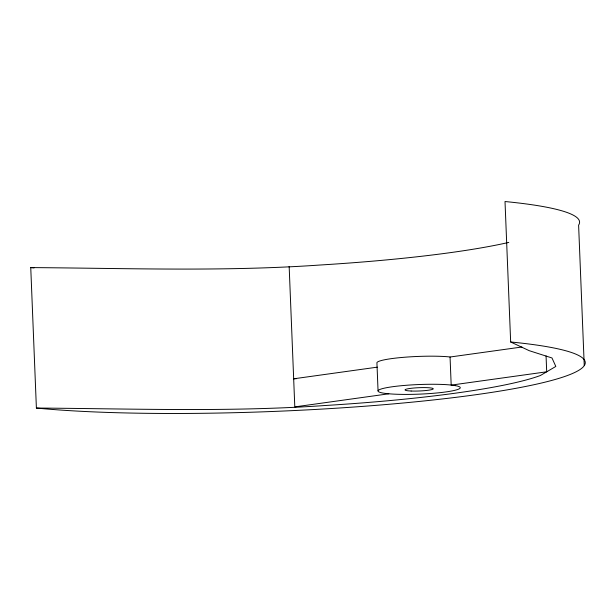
<?xml version="1.0" encoding="UTF-8"?>
<svg xmlns="http://www.w3.org/2000/svg" width="615" height="615" viewBox="0 0 615 615"><rect width="100%" height="100%" fill="white"/><g stroke="black" fill="none" stroke-linecap="round" stroke-linejoin="round"><path stroke-width="0.92" d="M377.264 367.163L293.67 378.802L296.499 378.679M378.048 390.763L376.918 362.673A41.174 4.805 -2.3 0 1 403.924 357.292A41.174 4.805 -2.3 0 1 448.335 356.8L450.057 357.015L521.927 347.006M388.841 393.792L294.8 406.892L289.158 266.441M584.25 365.587L578.607 225.128A311.951 36.393 -2.3 0 0 505.015 201.528L510.658 341.978L529.177 350.658L551.986 357.968L555.814 366.448L540.401 375.504A283.4 33.064 -2.3 0 1 324.974 405.516C228.872 412.188 132.602 408.683 36.393 408.053L30.75 267.594C126.959 268.232 223.23 271.738 319.331 265.065A283.4 33.064 -2.3 0 0 508.782 242.41M546.059 355.885L546.697 371.806L451.187 385.113L450.057 357.015M34.063 267.909A311.951 36.393 -2.3 0 1 30.75 267.594M510.658 341.978A311.951 36.393 -2.3 0 1 475.826 394.715A311.951 36.393 -2.3 0 1 36.393 408.053M411.135 391.025L408.391 390.84A14.153 1.653 -2.3 0 1 409.974 388.449A14.153 1.653 -2.3 0 1 429.916 387.842L431.922 388.127A14.153 1.653 -2.3 0 1 428.332 390.233A14.153 1.653 -2.3 0 1 411.135 391.025M455.63 385.674L449.465 384.89A41.174 4.805 -2.3 0 0 381.131 389.011A41.174 4.805 -2.3 0 0 420.983 394.069A41.174 4.805 -2.3 0 0 455.63 385.674"/></g></svg>
